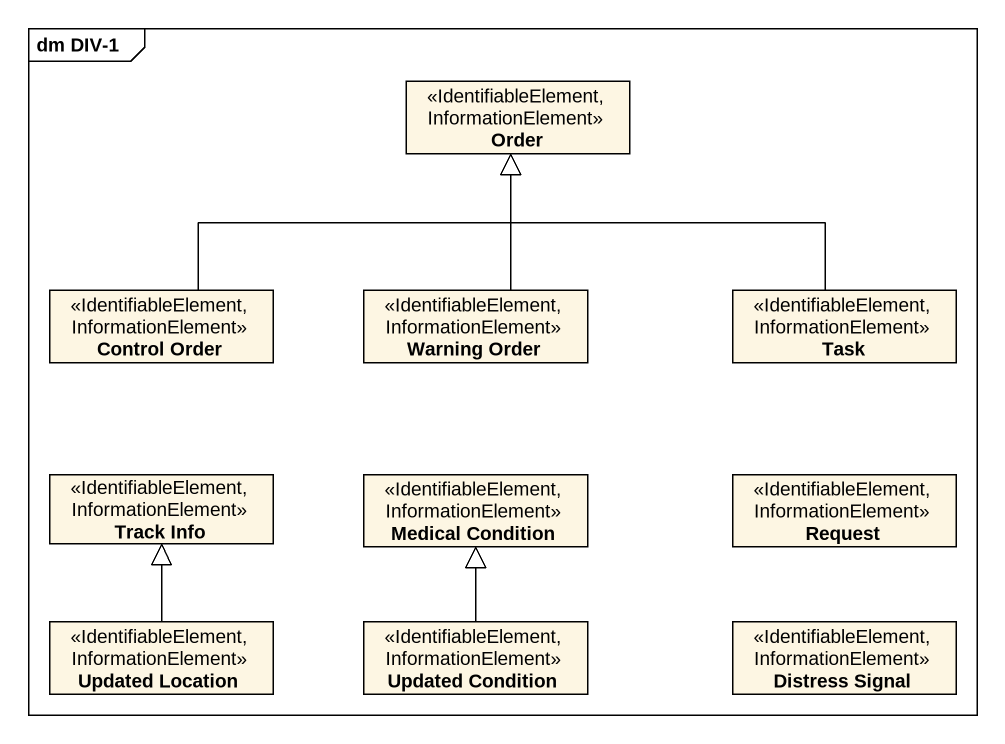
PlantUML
@startuml
mainframe dm DIV-1
hide circle
hide empty members
class Order <<IdentifiableElement, InformationElement>>
class "Control Order" as Control_Order <<IdentifiableElement, InformationElement>>
class "Warning Order" as Warning_Order <<IdentifiableElement, InformationElement>>
class Task <<IdentifiableElement, InformationElement>>
class "Track Info" as Track_Info <<IdentifiableElement, InformationElement>>
class "Medical Condition" as Medical_Condition <<IdentifiableElement, InformationElement>>
class Request <<IdentifiableElement, InformationElement>>
class "Updated Location" as Updated_Location <<IdentifiableElement, InformationElement>>
class "Updated Condition" as Updated_Condition <<IdentifiableElement, InformationElement>>
class "Distress Signal" as Distress_Signal <<IdentifiableElement, InformationElement>>
Control_Order -right-|> Order
Warning_Order -up-|> Order
Task -up-|> Order
Updated_Location -up-|> Track_Info
Updated_Condition -up-|> Medical_Condition
@enduml
